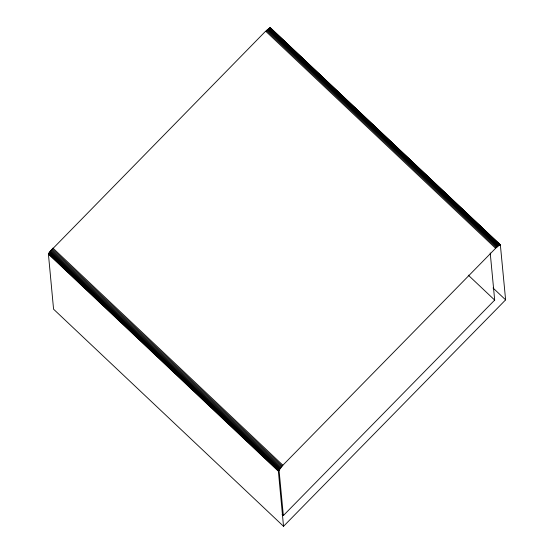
<?xml version="1.0" encoding="UTF-8"?>
<svg xmlns="http://www.w3.org/2000/svg" width="554" height="554" viewBox="0 0 554 554"><rect width="100%" height="100%" fill="white"/><g stroke="black" fill="none" stroke-linecap="round" stroke-linejoin="round"><path stroke-width="0.83" d="M48.413 254.092L53.572 309.187L283.53 526.3L505.615 299.866L500.359 244.868L270.248 27.7L264.951 31.883L49.86 251.675L48.413 254.092L278.371 471.212L283.53 526.3M278.371 471.212L282.879 465.208L495.615 248.296L498.752 245.561L500.359 244.868M282.083 514.382L283.343 515.566L494.68 300.088L490.221 252.956M270.248 27.7L500.207 244.813M270.006 27.748L499.964 244.861M269.68 27.887L499.639 245M269.272 28.122L499.23 245.235M268.794 28.448L498.752 245.561M268.254 28.856L498.212 245.976M267.658 29.341L497.617 246.461M267.021 29.902L496.98 247.015M266.349 30.518L496.308 247.631M265.657 31.183L495.615 248.296M493.046 287.997L505.615 299.866M468.269 275.151L494.68 300.088M52.921 248.088L282.879 465.208M52.228 248.829L282.187 465.949M51.57 249.57L281.529 466.69M50.947 250.304L280.906 467.417M50.379 251.004L280.338 468.123M49.86 251.675L279.818 468.788M49.41 252.292L279.368 469.411M49.036 252.853L278.994 469.972M48.738 253.344L278.697 470.464M48.53 253.767L278.489 470.879M278.967 469.293L283.343 515.566"/></g></svg>
